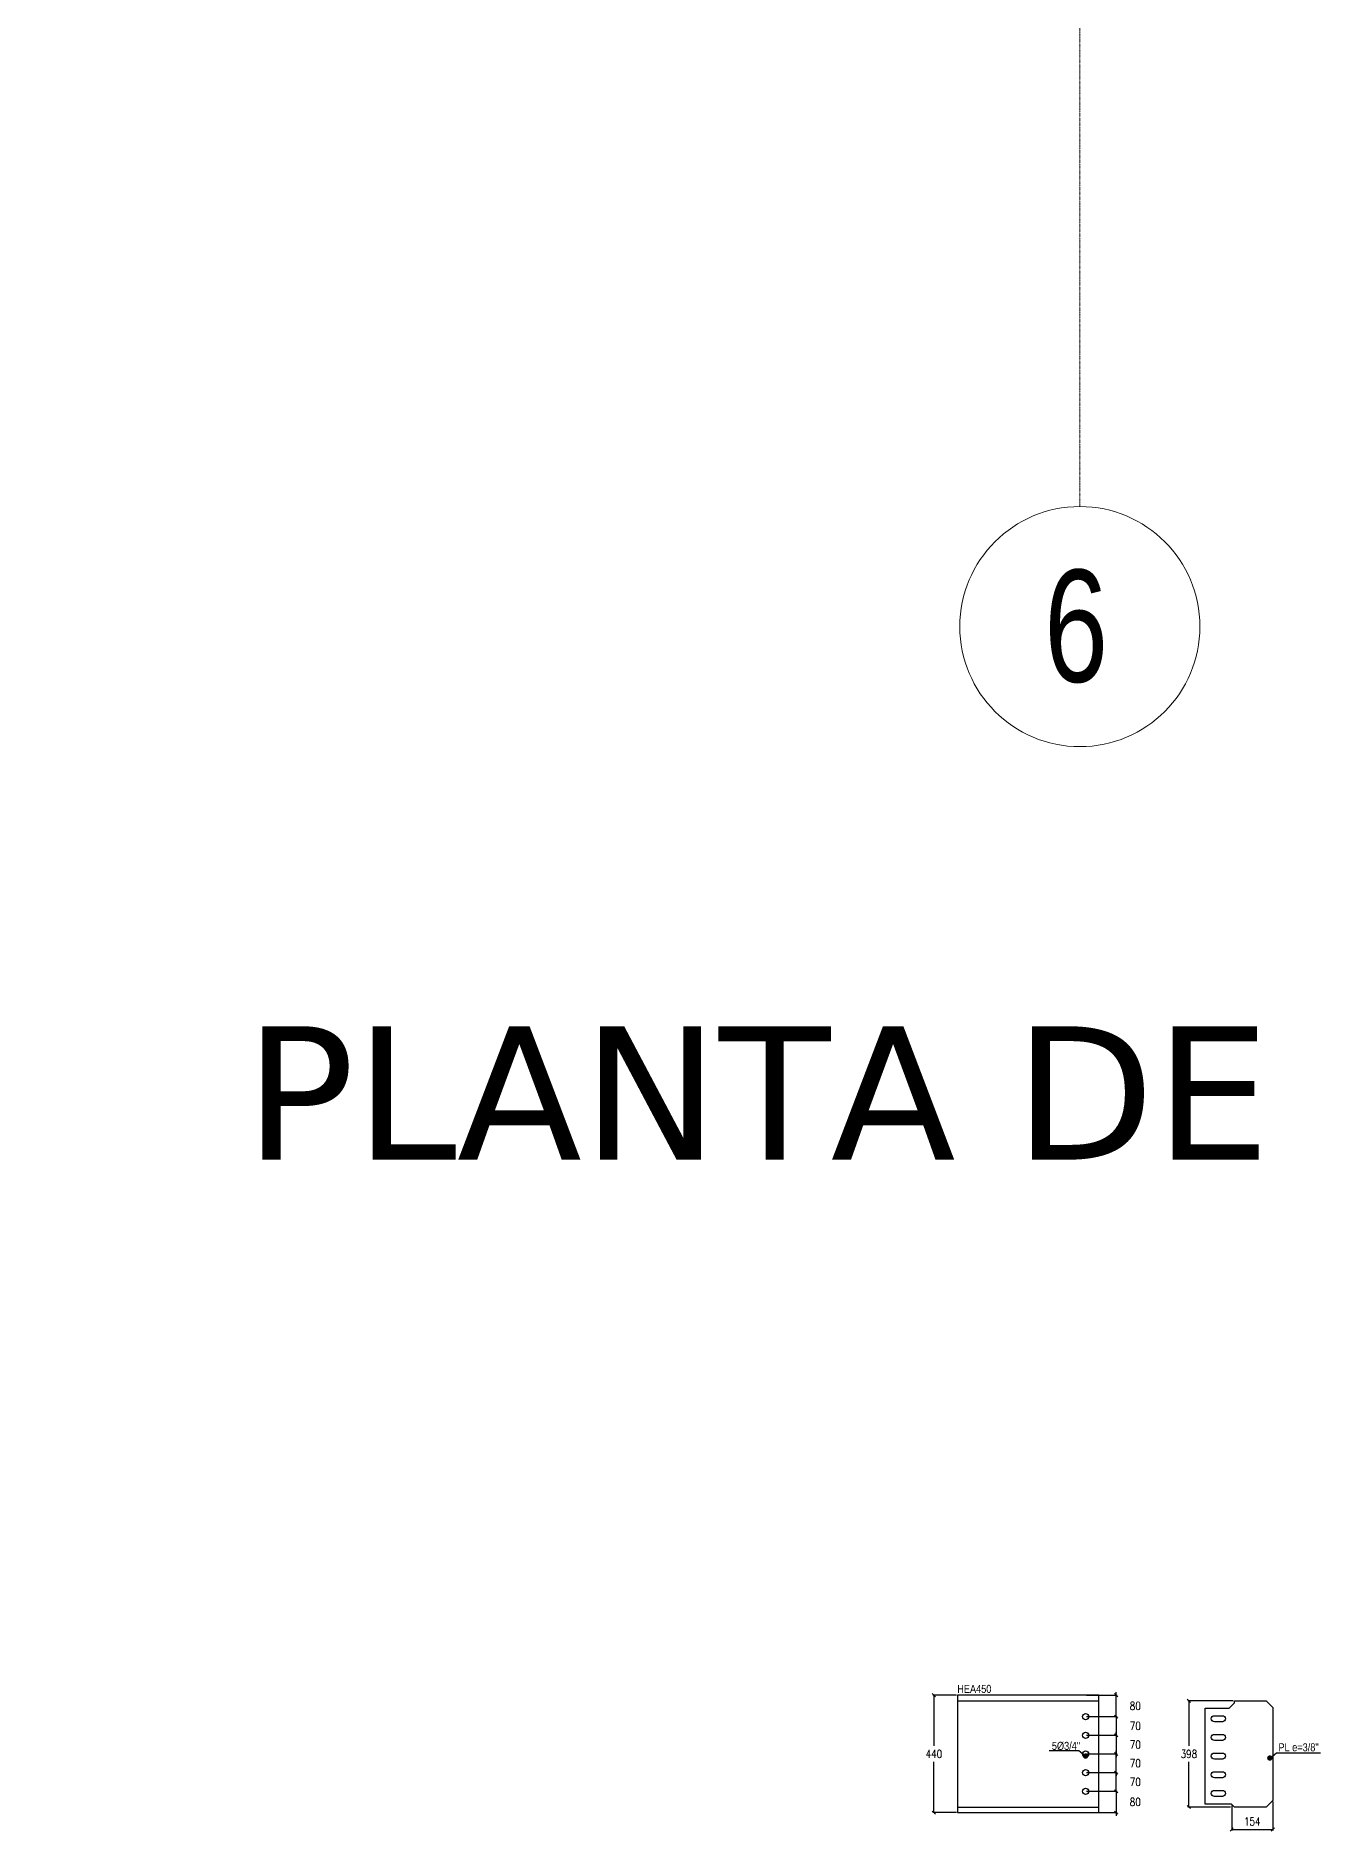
# Model space of a CAD drawing. Header units: millimetres. Extents: x -999 to 93225, y -17477 to 29086.
# Drawn here: x 479 to 5346, y -7495 to -766 of the extents above; entities that cross this region are included whole.
import ezdxf
from ezdxf.enums import TextEntityAlignment as Align

# ---------------------------------------------------------------- set-up
doc = ezdxf.new("R2010")
doc.units = ezdxf.units.MM
doc.header["$LTSCALE"] = 0.4
doc.linetypes.add('Grid Line', pattern=[3.33375, 1.905, -0.47625, 0.47625, -0.47625])
doc.layers.get('0').update_dxf_attribs({"color": 255})
for name, color, linetype in [('COTAS', 8, 'Continuous'), ('P-PLATINA', 6, 'Continuous'), ('perforaciones', 1, 'Continuous'), ('TEXTO GENRAL', 3, 'Continuous')]:
    doc.layers.add(name, color=color, linetype=linetype)
doc.layers.add('E_EJES', color=8, linetype='Continuous', lineweight=9)
doc.layers.add('E_EJES-1', color=8, linetype='Grid Line', lineweight=9)
doc.styles.add('Arial Narrow', font='', dxfattribs={"height": 0.2})
doc.styles.add('CNI_COTAS', font='romans.shx', dxfattribs={"width": 0.8})
doc.styles.add('Swis721 LtCn BT', font='swisscl.ttf', dxfattribs={"height": 0.42})
doc.styles.add('TEXTO GENERAL', font='verdana.ttf', dxfattribs={"height": 0.9})
doc.styles.get('Arial Narrow').set_extended_font_data('Arial Narrow')
doc.dimstyles.new('1.1', dxfattribs={"dimscale": 0, "dimtxt": 15, "dimasz": 20, "dimexe": 2, "dimexo": 2, "dimgap": 7, "dimtad": 1, "dimdec": 0, "dimzin": 4, "dimdsep": 46, "dimtxsty": 'CNI_COTAS', "dimblk": 'DOTSMALL', "dimcen": 0, "dimclrd": 256, "dimclrt": 3, "dimadec": 0, "dimazin": 0, "dimtfac": 1, "dimtdec": 0, "dimtmove": 2, "dimatfit": 0, "dimldrblk": 'DOT', "dimfxl": 0.05, "dimtolj": 1, "dimtzin": 0, "dimarcsym": 1})
doc.dimstyles.new('1.4', dxfattribs={"dimscale": 0, "dimtxt": 30, "dimasz": 12, "dimexe": 4, "dimexo": 4, "dimgap": 15, "dimtad": 1, "dimdec": 0, "dimzin": 4, "dimdsep": 46, "dimtxsty": 'CNI_COTAS', "dimblk": 'OBLIQUE', "dimcen": -0.09, "dimclrd": 256, "dimclrt": 3, "dimadec": 0, "dimazin": 0, "dimtfac": 1, "dimtdec": 0, "dimtmove": 2, "dimatfit": 0, "dimldrblk": 'DOT', "dimfxl": 0.05, "dimtolj": 1, "dimtzin": 0, "dimarcsym": 0})

# ---------------------------------------------------------------- blocks, each defined once
blk = doc.blocks.new('Grid - CNI_NOMBRE EJES-372759-_10_00m_N_E_-NIVEL-3 DOC')
at = {"layer": 'E_EJES'}
blk.add_circle((0, 0), 0.003, dxfattribs=at)
blk = doc.blocks.new('_Oblique')
at = {"color": 0, "linetype": 'ByBlock', "lineweight": -2}
blk.add_line((-0.5, -0.5), (0.5, 0.5), dxfattribs=at)
blk = doc.blocks.new('*D565')
at = {"layer": 'COTAS', "color": 0, "lineweight": -2, "transparency": 16777216}
for p, q in [((3929.7, -6985.4), (3841.3, -6985.4)), ((3929.7, -7425.4), (3841.3, -7425.4))]:
    blk.add_line(p, q, dxfattribs=at)
at = {"layer": 'COTAS', "lineweight": -2, "transparency": 16777216}
for p, q in [((3845.3, -6985.4), (3845.3, -7175.4)), ((3845.3, -7425.4), (3845.3, -7235.4))]:
    blk.add_line(p, q, dxfattribs=at)
at = {"layer": 'Defpoints', "color": 0, "transparency": 16777216}
for p in [(3845.3, -6985.4), (3933.7, -6985.4), (3933.7, -7425.4)]:
    blk.add_point(p, dxfattribs=at)
at = {"layer": 'COTAS', "lineweight": -2, "transparency": 16777216, "xscale": 12, "yscale": 12, "zscale": 12}
for p, rotation in [((3845.3, -6985.4), 90), ((3845.3, -7425.4), 270)]:
    blk.add_blockref('_Oblique', p, dxfattribs=dict(at, rotation=rotation))
at = {"layer": 'COTAS', "color": 3, "transparency": 16777216, "insert": (3845.3, -7205.4), "char_height": 30, "attachment_point": 5, "rotation": 0.01, "style": 'CNI_COTAS'}
blk.add_mtext('\\A1;440', dxfattribs=at)
blk = doc.blocks.new('_Dot')
at = {"color": 0, "linetype": 'ByBlock', "lineweight": -2}
blk.add_line((-0.5, 0), (-1, 0), dxfattribs=at)
at = {"color": 0, "linetype": 'ByBlock', "const_width": 0.5}
blk.add_lwpolyline([(-0.25, 0, 1), (0.25, 0, 1)], format="xyb", close=True, dxfattribs=at)
blk = doc.blocks.new('*D563')
at = {"layer": 'COTAS', "color": 0, "lineweight": -2, "transparency": 16777216}
for p, q in [((4961.6, -7398.4), (4961.6, -7492.5)), ((5115.9, -7383.4), (5115.9, -7492.5))]:
    blk.add_line(p, q, dxfattribs=at)
at = {"layer": 'COTAS', "lineweight": -2, "transparency": 16777216}
blk.add_line((4961.6, -7488.5), (5115.9, -7488.5), dxfattribs=at)
at = {"layer": 'Defpoints', "color": 0, "transparency": 16777216}
for p in [(4961.6, -7394.4), (5115.9, -7379.4), (5115.9, -7488.5)]:
    blk.add_point(p, dxfattribs=at)
at = {"layer": 'COTAS', "lineweight": -2, "transparency": 16777216, "xscale": 12, "yscale": 12, "zscale": 12, "rotation": 180}
blk.add_blockref('_Oblique', (4961.6, -7488.5), dxfattribs=at)
at = {"layer": 'COTAS', "lineweight": -2, "transparency": 16777216, "xscale": 12, "yscale": 12, "zscale": 12}
blk.add_blockref('_Oblique', (5115.9, -7488.5), dxfattribs=at)
at = {"layer": 'COTAS', "color": 3, "transparency": 16777216, "insert": (5038.8, -7458.5), "char_height": 30, "attachment_point": 5, "style": 'CNI_COTAS'}
blk.add_mtext('\\A1;154', dxfattribs=at)
blk = doc.blocks.new('*D564')
at = {"layer": 'COTAS', "color": 0, "lineweight": -2, "transparency": 16777216}
for p, q in [((4967.6, -7006.4), (4797.2, -7006.4)), ((4957.6, -7404.4), (4797.2, -7404.4))]:
    blk.add_line(p, q, dxfattribs=at)
at = {"layer": 'COTAS', "lineweight": -2, "transparency": 16777216}
for p, q in [((4801.2, -7006.4), (4801.2, -7175.4)), ((4801.2, -7404.4), (4801.2, -7235.4))]:
    blk.add_line(p, q, dxfattribs=at)
at = {"layer": 'Defpoints', "color": 0, "transparency": 16777216}
for p in [(4971.6, -7006.4), (4801.2, -7404.4), (4961.6, -7404.4)]:
    blk.add_point(p, dxfattribs=at)
at = {"layer": 'COTAS', "lineweight": -2, "transparency": 16777216, "xscale": 12, "yscale": 12, "zscale": 12}
for p, rotation in [((4801.2, -7006.4), 90), ((4801.2, -7404.4), 270)]:
    blk.add_blockref('_Oblique', p, dxfattribs=dict(at, rotation=rotation))
at = {"layer": 'COTAS', "color": 3, "transparency": 16777216, "insert": (4801.2, -7205.4), "char_height": 30, "attachment_point": 5, "rotation": 0.01, "style": 'CNI_COTAS'}
blk.add_mtext('\\A1;398', dxfattribs=at)
blk = doc.blocks.new('_DotSmall')
at = {"color": 0, "linetype": 'ByBlock', "const_width": 0.5}
blk.add_lwpolyline([(-0.0625, 0, 1), (0.0625, 0, 1)], format="xyb", close=True, dxfattribs=at)
blk = doc.blocks.new('*D745')
at = {"layer": 'COTAS', "color": 0, "lineweight": -2, "transparency": 16777216}
for p, q in [((4417.7, -6985.4), (4532.7, -6985.4)), ((4417.7, -7065.4), (4532.7, -7065.4))]:
    blk.add_line(p, q, dxfattribs=at)
at = {"layer": 'COTAS', "lineweight": -2, "transparency": 16777216}
for p, q in [((4528.7, -6985.4), (4528.7, -6973.4)), ((4528.7, -7065.4), (4528.7, -6985.4)), ((4528.7, -7065.4), (4528.7, -7077.4))]:
    blk.add_line(p, q, dxfattribs=at)
at = {"layer": 'Defpoints', "color": 0, "transparency": 16777216}
for p in [(4413.7, -6985.4), (4528.7, -6985.4), (4413.7, -7065.4)]:
    blk.add_point(p, dxfattribs=at)
at = {"layer": 'COTAS', "lineweight": -2, "transparency": 16777216, "xscale": 12, "yscale": 12, "zscale": 12}
for p, rotation in [((4528.7, -6985.4), 270), ((4528.7, -7065.4), 90)]:
    blk.add_blockref('_Oblique', p, dxfattribs=dict(at, rotation=rotation))
at = {"layer": 'COTAS', "color": 3, "transparency": 16777216, "insert": (4600.2, -7025.4), "char_height": 30, "attachment_point": 5, "rotation": 0.01, "style": 'CNI_COTAS'}
blk.add_mtext('\\A1;80', dxfattribs=at)
blk = doc.blocks.new('*D746')
at = {"layer": 'COTAS', "lineweight": -2, "transparency": 16777216}
for p, q in [((4528.7, -7065.4), (4528.7, -7053.4)), ((4528.7, -7065.4), (4528.7, -7135.4)), ((4528.7, -7135.4), (4528.7, -7147.4))]:
    blk.add_line(p, q, dxfattribs=at)
at = {"layer": 'COTAS', "color": 0, "lineweight": -2, "transparency": 16777216}
for p, q in [((4417.7, -7065.4), (4532.7, -7065.4)), ((4417.7, -7135.4), (4532.7, -7135.4))]:
    blk.add_line(p, q, dxfattribs=at)
at = {"layer": 'Defpoints', "color": 0, "transparency": 16777216}
for p in [(4413.7, -7065.4), (4413.7, -7135.4), (4528.7, -7135.4)]:
    blk.add_point(p, dxfattribs=at)
at = {"layer": 'COTAS', "lineweight": -2, "transparency": 16777216, "xscale": 12, "yscale": 12, "zscale": 12}
for p, rotation in [((4528.7, -7065.4), 270), ((4528.7, -7135.4), 90)]:
    blk.add_blockref('_Oblique', p, dxfattribs=dict(at, rotation=rotation))
at = {"layer": 'COTAS', "color": 3, "transparency": 16777216, "insert": (4600.2, -7100.4), "char_height": 30, "attachment_point": 5, "rotation": 0.01, "style": 'CNI_COTAS'}
blk.add_mtext('\\A1;70', dxfattribs=at)
blk = doc.blocks.new('*D747')
at = {"layer": 'COTAS', "lineweight": -2, "transparency": 16777216}
for p, q in [((4528.7, -7135.4), (4528.7, -7123.4)), ((4528.7, -7135.4), (4528.7, -7205.4)), ((4528.7, -7205.4), (4528.7, -7217.4))]:
    blk.add_line(p, q, dxfattribs=at)
at = {"layer": 'COTAS', "color": 0, "lineweight": -2, "transparency": 16777216}
for p, q in [((4417.7, -7135.4), (4532.7, -7135.4)), ((4417.7, -7205.4), (4532.7, -7205.4))]:
    blk.add_line(p, q, dxfattribs=at)
at = {"layer": 'Defpoints', "color": 0, "transparency": 16777216}
for p in [(4413.7, -7135.4), (4413.7, -7205.4), (4528.7, -7205.4)]:
    blk.add_point(p, dxfattribs=at)
at = {"layer": 'COTAS', "lineweight": -2, "transparency": 16777216, "xscale": 12, "yscale": 12, "zscale": 12}
for p, rotation in [((4528.7, -7135.4), 270), ((4528.7, -7205.4), 90)]:
    blk.add_blockref('_Oblique', p, dxfattribs=dict(at, rotation=rotation))
at = {"layer": 'COTAS', "color": 3, "transparency": 16777216, "insert": (4600.2, -7170.4), "char_height": 30, "attachment_point": 5, "rotation": 0.01, "style": 'CNI_COTAS'}
blk.add_mtext('\\A1;70', dxfattribs=at)
blk = doc.blocks.new('*D748')
at = {"layer": 'COTAS', "lineweight": -2, "transparency": 16777216}
for p, q in [((4528.7, -7205.4), (4528.7, -7193.4)), ((4528.7, -7275.4), (4528.7, -7205.4)), ((4528.7, -7275.4), (4528.7, -7287.4))]:
    blk.add_line(p, q, dxfattribs=at)
at = {"layer": 'COTAS', "color": 0, "lineweight": -2, "transparency": 16777216}
for p, q in [((4417.7, -7205.4), (4532.7, -7205.4)), ((4417.7, -7275.4), (4532.7, -7275.4))]:
    blk.add_line(p, q, dxfattribs=at)
at = {"layer": 'Defpoints', "color": 0, "transparency": 16777216}
for p in [(4413.7, -7205.4), (4528.7, -7205.4), (4413.7, -7275.4)]:
    blk.add_point(p, dxfattribs=at)
at = {"layer": 'COTAS', "lineweight": -2, "transparency": 16777216, "xscale": 12, "yscale": 12, "zscale": 12}
for p, rotation in [((4528.7, -7205.4), 270), ((4528.7, -7275.4), 90)]:
    blk.add_blockref('_Oblique', p, dxfattribs=dict(at, rotation=rotation))
at = {"layer": 'COTAS', "color": 3, "transparency": 16777216, "insert": (4600.2, -7240.4), "char_height": 30, "attachment_point": 5, "rotation": 0.01, "style": 'CNI_COTAS'}
blk.add_mtext('\\A1;70', dxfattribs=at)
blk = doc.blocks.new('*D749')
at = {"layer": 'COTAS', "lineweight": -2, "transparency": 16777216}
for p, q in [((4528.7, -7275.4), (4528.7, -7263.4)), ((4528.7, -7345.4), (4528.7, -7275.4)), ((4528.7, -7345.4), (4528.7, -7357.4))]:
    blk.add_line(p, q, dxfattribs=at)
at = {"layer": 'COTAS', "color": 0, "lineweight": -2, "transparency": 16777216}
for p, q in [((4417.7, -7275.4), (4532.7, -7275.4)), ((4417.7, -7345.4), (4532.7, -7345.4))]:
    blk.add_line(p, q, dxfattribs=at)
at = {"layer": 'Defpoints', "color": 0, "transparency": 16777216}
for p in [(4413.7, -7275.4), (4528.7, -7275.4), (4413.7, -7345.4)]:
    blk.add_point(p, dxfattribs=at)
at = {"layer": 'COTAS', "lineweight": -2, "transparency": 16777216, "xscale": 12, "yscale": 12, "zscale": 12}
for p, rotation in [((4528.7, -7275.4), 270), ((4528.7, -7345.4), 90)]:
    blk.add_blockref('_Oblique', p, dxfattribs=dict(at, rotation=rotation))
at = {"layer": 'COTAS', "color": 3, "transparency": 16777216, "insert": (4600.2, -7310.4), "char_height": 30, "attachment_point": 5, "rotation": 0.01, "style": 'CNI_COTAS'}
blk.add_mtext('\\A1;70', dxfattribs=at)
blk = doc.blocks.new('*D750')
at = {"layer": 'COTAS', "lineweight": -2, "transparency": 16777216}
for p, q in [((4528.7, -7345.4), (4528.7, -7333.4)), ((4528.7, -7345.4), (4528.7, -7425.4)), ((4528.7, -7425.4), (4528.7, -7437.4))]:
    blk.add_line(p, q, dxfattribs=at)
at = {"layer": 'COTAS', "color": 0, "lineweight": -2, "transparency": 16777216}
for p, q in [((4417.7, -7345.4), (4532.7, -7345.4)), ((4417.7, -7425.4), (4532.7, -7425.4))]:
    blk.add_line(p, q, dxfattribs=at)
at = {"layer": 'Defpoints', "color": 0, "transparency": 16777216}
for p in [(4413.7, -7345.4), (4413.7, -7425.4), (4528.7, -7425.4)]:
    blk.add_point(p, dxfattribs=at)
at = {"layer": 'COTAS', "lineweight": -2, "transparency": 16777216, "xscale": 12, "yscale": 12, "zscale": 12}
for p, rotation in [((4528.7, -7345.4), 270), ((4528.7, -7425.4), 90)]:
    blk.add_blockref('_Oblique', p, dxfattribs=dict(at, rotation=rotation))
at = {"layer": 'COTAS', "color": 3, "transparency": 16777216, "insert": (4600.2, -7385.4), "char_height": 30, "attachment_point": 5, "rotation": 0.01, "style": 'CNI_COTAS'}
blk.add_mtext('\\A1;80', dxfattribs=at)

msp = doc.modelspace()

# ---------------------------------------------------------------- linework, layer by layer
at = {"color": 2}
for p, q in [((4463.7, -6985.4), (3933.7, -6985.4)), ((3933.7, -6985.4), (3933.7, -7425.4)), ((4463.7, -7425.4), (4463.7, -6985.4)), ((3933.7, -7006.4), (4463.7, -7006.4)), ((3933.7, -7404.4), (4463.7, -7404.4)), ((3933.7, -7425.4), (4463.7, -7425.4))]:
    msp.add_line(p, q, dxfattribs=at)
at = {"layer": 'E_EJES-1'}
msp.add_line((4392.5, -2529.9), (4392.5, 28185.7), dxfattribs=at)
at = {"layer": 'P-PLATINA', "linetype": 'Continuous'}
msp.add_lwpolyline([(4971.6, -7006.4), (5090.9, -7006.4), (5115.9, -7031.4), (5115.9, -7379.4), (5090.9, -7404.4), (4971.6, -7404.4), (4961.6, -7394.4), (4960.6, -7393.4), (4861.6, -7393.4), (4861.6, -7033.4), (4951.6, -7033.4), (4961.6, -7023.4), (4971.6, -7013.4)], close=True, dxfattribs=at)
for points in [[(4900.9, -7084.9), (4896.6, -7084.9), (4892.2, -7084.1), (4888.5, -7081.6), (4886, -7077.8), (4885.1, -7073.4), (4886, -7069), (4888.5, -7065.3), (4892.2, -7062.8), (4896.6, -7061.9), (4900.9, -7061.9)], [(4896.6, -7061.9), (4926.6, -7061.9), (4931, -7062.8), (4934.8, -7065.3), (4937.3, -7069), (4938.1, -7073.4), (4937.3, -7077.8), (4934.8, -7081.6), (4931, -7084.1), (4926.6, -7084.9), (4896.6, -7084.9)], [(4900.9, -7154.9), (4896.6, -7154.9), (4892.2, -7154.1), (4888.5, -7151.6), (4886, -7147.8), (4885.1, -7143.4), (4886, -7139), (4888.5, -7135.3), (4892.2, -7132.8), (4896.6, -7131.9), (4900.9, -7131.9)], [(4896.6, -7131.9), (4926.6, -7131.9), (4931, -7132.8), (4934.8, -7135.3), (4937.3, -7139), (4938.1, -7143.4), (4937.3, -7147.8), (4934.8, -7151.6), (4931, -7154.1), (4926.6, -7154.9), (4896.6, -7154.9)], [(4900.9, -7224.9), (4896.6, -7224.9), (4892.2, -7224.1), (4888.5, -7221.6), (4886, -7217.8), (4885.1, -7213.4), (4886, -7209), (4888.5, -7205.3), (4892.2, -7202.8), (4896.6, -7201.9), (4900.9, -7201.9)], [(4896.6, -7201.9), (4926.6, -7201.9), (4931, -7202.8), (4934.8, -7205.3), (4937.3, -7209), (4938.1, -7213.4), (4937.3, -7217.8), (4934.8, -7221.6), (4931, -7224.1), (4926.6, -7224.9), (4896.6, -7224.9)], [(4900.9, -7294.9), (4896.6, -7294.9), (4892.2, -7294.1), (4888.5, -7291.6), (4886, -7287.8), (4885.1, -7283.4), (4886, -7279), (4888.5, -7275.3), (4892.2, -7272.8), (4896.6, -7271.9), (4900.9, -7271.9)], [(4896.6, -7271.9), (4926.6, -7271.9), (4931, -7272.8), (4934.8, -7275.3), (4937.3, -7279), (4938.1, -7283.4), (4937.3, -7287.8), (4934.8, -7291.6), (4931, -7294.1), (4926.6, -7294.9), (4896.6, -7294.9)], [(4900.9, -7364.9), (4896.6, -7364.9), (4892.2, -7364.1), (4888.5, -7361.6), (4886, -7357.8), (4885.1, -7353.4), (4886, -7349), (4888.5, -7345.3), (4892.2, -7342.8), (4896.6, -7341.9), (4926.9, -7341.9)], [(4926.7, -7341.9), (4931.1, -7342.8), (4934.8, -7345.3), (4937.3, -7349), (4938.2, -7353.4), (4937.3, -7357.8), (4934.8, -7361.5), (4931.1, -7364), (4926.7, -7364.9), (4896.4, -7364.9)]]:
    msp.add_lwpolyline(points, dxfattribs=at)
at = {"layer": 'perforaciones'}
for centre in [(4413.7, -7065.4), (4413.7, -7135.4), (4413.7, -7205.4), (4413.7, -7275.4), (4413.7, -7345.4)]:
    msp.add_circle(centre, 11.5, dxfattribs=at)

# ---------------------------------------------------------------- block references
at = {"layer": 'E_EJES', "xscale": 150000.0000005526, "yscale": 150000.0000005526, "zscale": 150000.0000005526}
msp.add_blockref('Grid - CNI_NOMBRE EJES-372759-_10_00m_N_E_-NIVEL-3 DOC', (4392.5, -2979.9), dxfattribs=at)

# ---------------------------------------------------------------- texts
at = {"color": 96, "style": 'Arial Narrow'}
for s, p in [('HEA450', (3996.8, -6961.6)), ('5%%C3/4"', (4340.4, -7175.1)), ('PL e=3/8"', (5212.2, -7180.4))]:
    msp.add_text(s, height=30, dxfattribs=at).set_placement(p, align=Align.MIDDLE_CENTER)
at = {"layer": 'COTAS', "color": 3, "char_height": 30, "attachment_point": 1, "style": 'CNI_COTAS'}
for insert in [(4981.5, -5493.1), (4915.2, -7041.6), (1589.1, -7083.6), (5266.1, -7083.4), (5290.6, -7070.4), (479, -7175.3), (4430.3, -7190.9), (5283.8, -7133.7)]:
    msp.add_mtext('\\P ', dxfattribs=dict(at, insert=insert))
at = {"layer": 'E_EJES', "insert": (4258.8, -2767.3), "char_height": 420, "width": 312.658, "attachment_point": 1, "style": 'Swis721 LtCn BT'}
msp.add_mtext('6', dxfattribs=at)
at = {"layer": 'TEXTO GENRAL', "color": 3, "style": 'TEXTO GENERAL'}
msp.add_text('PLANTA DE PISO 3 N.E. +11.05m', height=500, dxfattribs=at).set_placement((6928, -4728), align=Align.MIDDLE_CENTER)

# ---------------------------------------------------------------- dimensions: what is measured, and where the dimension line sits
at = {"layer": 'COTAS'}
for base, p1, p2, picture, middle in [((3845.3, -6985.4), (3933.7, -7425.4), (3933.7, -6985.4), '*D565', (3845.3, -7205.4)), ((4528.7, -6985.4), (4413.7, -7065.4), (4413.7, -6985.4), '*D745', (4600.2, -7025.4)), ((4528.7, -7135.4), (4413.7, -7065.4), (4413.7, -7135.4), '*D746', (4600.2, -7100.4)), ((4801.2, -7404.4), (4971.6, -7006.4), (4961.6, -7404.4), '*D564', (4801.2, -7205.4)), ((4528.7, -7205.4), (4413.7, -7135.4), (4413.7, -7205.4), '*D747', (4600.2, -7170.4)), ((4528.7, -7205.4), (4413.7, -7275.4), (4413.7, -7205.4), '*D748', (4600.2, -7240.4)), ((4528.7, -7275.4), (4413.7, -7345.4), (4413.7, -7275.4), '*D749', (4600.2, -7310.4)), ((4528.7, -7425.4), (4413.7, -7345.4), (4413.7, -7425.4), '*D750', (4600.2, -7385.4))]:
    dim = msp.add_linear_dim(base=base, p1=p1, p2=p2, angle=90, dimstyle='1.4', override={"dimscale": 1}, dxfattribs=at)
    dim.commit()
    dim.dimension.update_dxf_attribs({"geometry": picture, "text_midpoint": middle, "text_rotation": 0.01})
dim = msp.add_linear_dim(base=(5115.9, -7488.5), p1=(4961.6, -7394.4), p2=(5115.9, -7379.4), dimstyle='1.4', override={"dimscale": 1}, dxfattribs=at)
dim.commit()
dim.dimension.update_dxf_attribs({"geometry": '*D563', "text_midpoint": (5038.8, -7458.5)})

# ---------------------------------------------------------------- leaders
for points in [[(4413.7, -7213.4), (4388.2, -7193.4), (4277.4, -7193.6)], [(5104.5, -7220.7), (5130, -7200.8), (5294.6, -7200.8)]]:
    msp.add_leader(points, dimstyle='1.1', override={"dimscale": 1}, dxfattribs=at)

doc.saveas('drawing.dxf')
